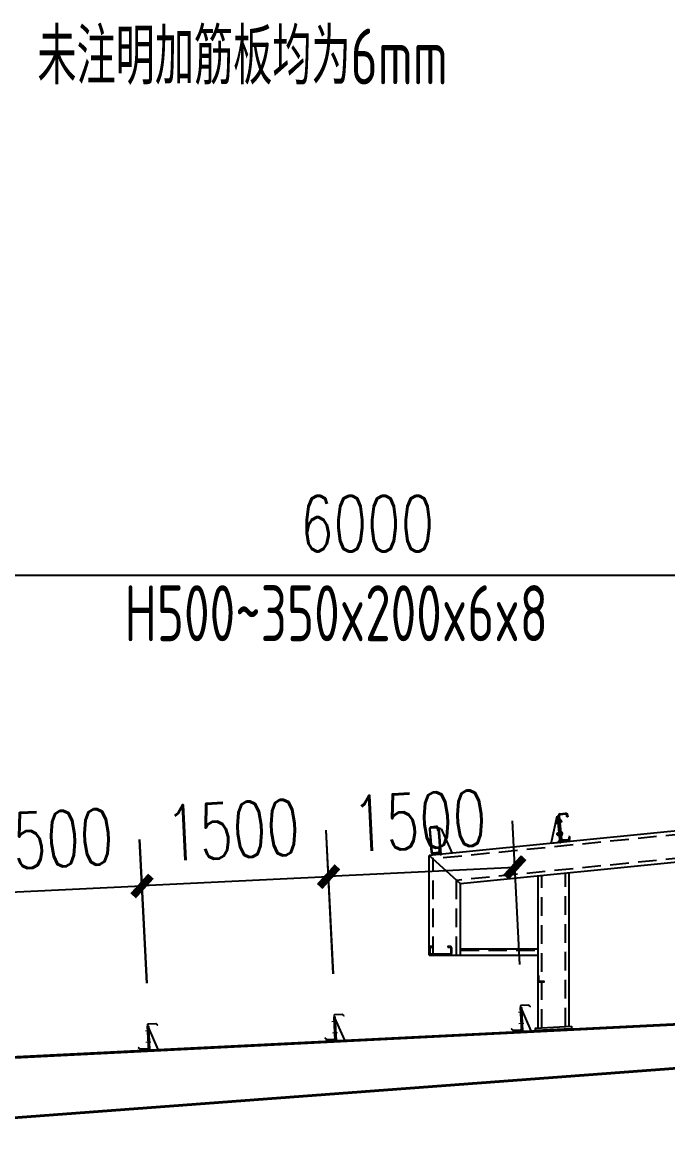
# Model space of a CAD drawing. Extents: x -33967 to 1773478, y -1022458 to -784650.
# Drawn here: x 1691651 to 1696841, y -977684 to -968666 of the extents above; entities that cross this region are included whole.
import ezdxf

# ---------------------------------------------------------------- set-up
doc = ezdxf.new("R2010")
doc.units = 0
doc.header["$LTSCALE"] = 1000
doc.header["$MEASUREMENT"] = 0
doc.linetypes.add('DASHED', pattern=[0.75, 0.5, -0.25])
for name, color, linetype in [('AXIS', 3, 'Continuous'), ('BOLT', 251, 'Continuous'), ('G L', 150, 'Continuous'), ('Prof', 2, 'Continuous'), ('PZ', 202, 'Continuous'), ('SPACE', 7, 'Continuous'), ('TEXT', 7, 'Continuous'), ('型钢', 6, 'Continuous'), ('檩托板', 7, 'Continuous')]:
    doc.layers.add(name, color=color, linetype=linetype)
doc.layers.add('檩条', color=30, linetype='Continuous', lineweight=5)
doc.styles.add('_TCH_DIM_T3', font='SIMPLEX', dxfattribs={"width": 0.705882, "bigfont": 'GBCBIG'})
doc.styles.add('TSSD_Norm', font='tssdeng.shx', dxfattribs={"bigfont": 'hztxt.shx'})
doc.dimstyles.new('TCH_150_1', dxfattribs={"dimtxt": 446.25, "dimasz": 150, "dimexe": 375, "dimexo": 450, "dimgap": 189.375, "dimtad": 1, "dimdec": 0, "dimzin": 0, "dimdsep": 46, "dimtxsty": '_TCH_DIM_T3', "dimblk": 'ARCHTICK', "dimcen": 0.09, "dimclrd": 256, "dimclre": 256, "dimclrt": 7, "dimazin": 2, "dimtfac": 1, "dimtdec": 0, "dimtix": 1, "dimtmove": 2, "dimatfit": 3, "dimfxl": 1, "dimtolj": 1, "dimtzin": 0, "dimarcsym": 0})

# ---------------------------------------------------------------- blocks, each defined once
blk = doc.blocks.new('LT')
at = {"layer": '檩托板', "elevation": 0.3}
for points in [[(1356481.7, 98209.6), (1356487.7, 98210), (1356497.9, 98018.2), (1356491.9, 98017.9)], [(1356488.2, 98200), (1356497.9, 98018.2), (1356567.8, 98021.9)]]:
    blk.add_lwpolyline(points, close=True, dxfattribs=at)
at = {"layer": '檩条', "color": 1, "linetype": 'Continuous'}
for p, q in [((1356503.9, 98171, -1.7), (1356464.1, 98168.9, -1.7)), ((1356508.8, 98079.6, -1.7), (1356468.9, 98077.5, -1.7))]:
    blk.add_line(p, q, dxfattribs=at)
at = {"layer": '檩条', "elevation": -1.7}
blk.add_lwpolyline([(1356481.4, 98214.6, -0.414214), (1356490.9, 98225.1), (1356546.6, 98228.1), (1356560.7, 98215.4), (1356562.7, 98217.6), (1356547.7, 98231.2), (1356487.7, 98228, 0.414214), (1356478.3, 98217.5), (1356487.7, 98040.7, -0.414214), (1356478.2, 98030.2), (1356422.6, 98027.2), (1356408.4, 98040), (1356406.4, 98037.7), (1356421.5, 98024.2), (1356481.4, 98027.4, 0.414214), (1356490.9, 98037.9), (1356481.4, 98214.6)], format="xyb", dxfattribs=at)
at = {"layer": '檩条', "color": 1, "linetype": 'Continuous'}
for points in [[(1356481.5, 98157.6, -1.7), (1356480.2, 98182, -1.7), (1356490.5, 98158, -1.7), (1356489.2, 98182.5, -1.7)], [(1356485, 98090.6, -1.7), (1356486.3, 98066.2, -1.7), (1356494, 98091.1, -1.7), (1356495.3, 98066.7, -1.7)]]:
    blk.add_solid(points, dxfattribs=at)
blk = doc.blocks.new('_ArchTick')
at = {"color": 0, "linetype": 'ByBlock', "const_width": 0.4}
blk.add_lwpolyline([(-0.5, -0.5), (0.5, 0.5)], dxfattribs=at)
blk = doc.blocks.new('*D472')
at = {"layer": 'AXIS', "lineweight": -2, "transparency": 16777216}
for p, q in [((1695651.4, -976243.1), (1695593.7, -975087.4)), ((1694153.3, -976318), (1694095.5, -975162.3)), ((1695612.4, -975461.9), (1694114.3, -975536.8))]:
    blk.add_line(p, q, dxfattribs=at)
at = {"layer": 'Defpoints', "color": 0, "transparency": 16777216}
for p in [(1694114.3, -975536.8), (1695673.9, -976692.6, 0), (1694175.8, -976767.5, 0)]:
    blk.add_point(p, dxfattribs=at)
at = {"layer": 'AXIS', "lineweight": -2, "transparency": 16777216, "xscale": 150, "yscale": 150, "zscale": 150}
for p, rotation in [((1695612.4, -975461.9), 2.862405231127259), ((1694114.3, -975536.8), 182.8624052311272)]:
    blk.add_blockref('_ArchTick', p, dxfattribs=dict(at, rotation=rotation))
at = {"layer": 'AXIS', "color": 7, "transparency": 16777216, "insert": (1694842.7, -975087.4), "char_height": 446.25, "attachment_point": 5, "rotation": 2.86241, "style": '_TCH_DIM_T3'}
blk.add_mtext('\\A1;1500', dxfattribs=at)
blk = doc.blocks.new('*D473')
at = {"layer": 'AXIS', "lineweight": -2, "transparency": 16777216}
for p, q in [((1694151.4, -976318.1), (1694093.7, -975162.4)), ((1692653.3, -976393), (1692595.5, -975237.3)), ((1694112.4, -975536.9), (1692614.3, -975611.8))]:
    blk.add_line(p, q, dxfattribs=at)
at = {"layer": 'Defpoints', "color": 0, "transparency": 16777216}
for p in [(1692614.3, -975611.8), (1694173.9, -976767.6, 0), (1692675.8, -976842.5, 0)]:
    blk.add_point(p, dxfattribs=at)
at = {"layer": 'AXIS', "lineweight": -2, "transparency": 16777216, "xscale": 150, "yscale": 150, "zscale": 150}
for p, rotation in [((1694112.4, -975536.9), 2.862405231127259), ((1692614.3, -975611.8), 182.8624052311272)]:
    blk.add_blockref('_ArchTick', p, dxfattribs=dict(at, rotation=rotation))
at = {"layer": 'AXIS', "color": 7, "transparency": 16777216, "insert": (1693342.7, -975162.4), "char_height": 446.25, "attachment_point": 5, "rotation": 2.86241, "style": '_TCH_DIM_T3'}
blk.add_mtext('\\A1;1500', dxfattribs=at)
blk = doc.blocks.new('*D474')
at = {"layer": 'AXIS', "lineweight": -2, "transparency": 16777216}
for p, q in [((1692651.4, -976393.1), (1692593.7, -975237.4)), ((1691153.3, -976468), (1691095.5, -975312.3)), ((1692612.4, -975611.9), (1691114.3, -975686.8))]:
    blk.add_line(p, q, dxfattribs=at)
at = {"layer": 'Defpoints', "color": 0, "transparency": 16777216}
for p in [(1691114.3, -975686.8), (1692673.9, -976842.6, 0), (1691175.8, -976917.5, 0)]:
    blk.add_point(p, dxfattribs=at)
at = {"layer": 'AXIS', "lineweight": -2, "transparency": 16777216, "xscale": 150, "yscale": 150, "zscale": 150}
for p, rotation in [((1692612.4, -975611.9), 2.862405231127259), ((1691114.3, -975686.8), 182.8624052311272)]:
    blk.add_blockref('_ArchTick', p, dxfattribs=dict(at, rotation=rotation))
at = {"layer": 'AXIS', "color": 7, "transparency": 16777216, "insert": (1691842.7, -975237.4), "char_height": 446.25, "attachment_point": 5, "rotation": 2.86241, "style": '_TCH_DIM_T3'}
blk.add_mtext('\\A1;1500', dxfattribs=at)
blk = doc.blocks.new('*D2005')
at = {"layer": 'AXIS', "lineweight": -2, "transparency": 16777216}
for p, q in [((1691423.9, -975399.2), (1691423.9, -972735.5)), ((1697423.9, -976169.9), (1697423.9, -972735.5)), ((1691423.9, -973110.5), (1697423.9, -973110.5))]:
    blk.add_line(p, q, dxfattribs=at)
at = {"layer": 'Defpoints', "color": 0, "transparency": 16777216}
for p in [(1697423.9, -973110.5), (1691423.9, -975849.2), (1697423.9, -976619.9, 2.6)]:
    blk.add_point(p, dxfattribs=at)
at = {"layer": 'AXIS', "lineweight": -2, "transparency": 16777216, "xscale": 150, "yscale": 150, "zscale": 150, "rotation": 180}
blk.add_blockref('_ArchTick', (1691423.9, -973110.5), dxfattribs=at)
at = {"layer": 'AXIS', "lineweight": -2, "transparency": 16777216, "xscale": 150, "yscale": 150, "zscale": 150}
blk.add_blockref('_ArchTick', (1697423.9, -973110.5), dxfattribs=at)
at = {"layer": 'AXIS', "color": 7, "transparency": 16777216, "insert": (1694423.9, -972698), "char_height": 446.25, "attachment_point": 5, "style": '_TCH_DIM_T3'}
blk.add_mtext('\\A1;6000', dxfattribs=at)

msp = doc.modelspace()

# ---------------------------------------------------------------- linework, layer by layer
at = {"layer": 'BOLT'}
for p, q in [((1695941.9, -975089.8), (1695960, -975088)), ((1695941.9, -975089.8), (1695943, -975100.8)), ((1695942, -975090.1), (1695941.9, -975089.8)), ((1695943, -975100.8), (1695961.1, -975099)), ((1695953, -975083.8), (1695945.6, -975084.5)), ((1695945.6, -975084.5), (1695947.7, -975105.2)), ((1695946.1, -975089.7), (1695953.5, -975089)), ((1695947.2, -975100.1), (1695954.6, -975099.3)), ((1695947.7, -975105.2), (1695955.1, -975104.5)), ((1695953, -975083.7), (1695955.5, -975083.5)), ((1695955.1, -975104.6), (1695953, -975083.7)), ((1695955.1, -975104.6), (1695957.6, -975104.3)), ((1695955.5, -975083.5), (1695957.6, -975104.3)), ((1695955.9, -975087.9), (1695959.9, -975087.5)), ((1695955.9, -975087.9), (1695956, -975088.2)), ((1695955.9, -975088.1), (1695955.9, -975087.9)), ((1695957.1, -975099.9), (1695961.1, -975099.5)), ((1695957.6, -975104.3), (1695957.5, -975104.1)), ((1695959.9, -975087.5), (1695974.9, -975086)), ((1695961.1, -975099.5), (1695959.9, -975087.5)), ((1695960, -975088), (1695974.9, -975086.5)), ((1695961.1, -975099), (1695976, -975097.5)), ((1695961.1, -975099.5), (1695976.1, -975098)), ((1695961.1, -975099.5), (1695961.1, -975099.2)), ((1695961.1, -975099.3), (1695961.1, -975099.5)), ((1695974.4, -975081.6), (1695972, -975081.8)), ((1695972, -975081.8), (1695974, -975102.7)), ((1695972.4, -975086.5), (1695972.4, -975086.3)), ((1695972.4, -975086.3), (1695972.4, -975086.6)), ((1695974, -975102.7), (1695974, -975102.4)), ((1695976.5, -975102.5), (1695974, -975102.7)), ((1695974.4, -975081.7), (1695981.8, -975080.9)), ((1695976.5, -975102.5), (1695974.4, -975081.6)), ((1695985.5, -975085.8), (1695975, -975086.8)), ((1695986.5, -975096.1), (1695976, -975097.2)), ((1695983.9, -975101.6), (1695976.5, -975102.3)), ((1695981.8, -975080.9), (1695983.9, -975101.6)), ((1695985.5, -975085.8), (1695985.5, -975085.8)), ((1695985.5, -975085.8), (1695986.5, -975096.1)), ((1695951.9, -975189.3), (1695969.9, -975187.5)), ((1695953, -975200.3), (1695951.9, -975189.3)), ((1695953, -975200.3), (1695971, -975198.5)), ((1695955.6, -975184), (1695963, -975183.3)), ((1695957.6, -975204.7), (1695955.6, -975184)), ((1695956.1, -975189.2), (1695963.5, -975188.5)), ((1695957.1, -975199.6), (1695964.5, -975198.8)), ((1695962.9, -975183.2), (1695965.4, -975183)), ((1695962.9, -975183.2), (1695965, -975204.1)), ((1695967.5, -975203.9), (1695965.4, -975183)), ((1695965.4, -975183), (1695965.5, -975183.2)), ((1695965.9, -975187.4), (1695969.9, -975187)), ((1695967.1, -975199.4), (1695967, -975199.1)), ((1695967.1, -975199.4), (1695971.1, -975199)), ((1695967.1, -975199.2), (1695967.1, -975199.4)), ((1695969.9, -975187), (1695984.8, -975185.5)), ((1695969.9, -975187.5), (1695984.9, -975186)), ((1695969.9, -975187.2), (1695969.9, -975187)), ((1695969.9, -975187), (1695969.9, -975187.3)), ((1695969.9, -975187), (1695971.1, -975199)), ((1695971, -975198.5), (1695986, -975197)), ((1695971.1, -975199), (1695986, -975197.5)), ((1695984.4, -975181.1), (1695981.9, -975181.3)), ((1695981.9, -975181.3), (1695981.9, -975181.6)), ((1695984, -975202.2), (1695981.9, -975181.3)), ((1695983.5, -975197.7), (1695983.5, -975197.4)), ((1695983.5, -975197.6), (1695983.5, -975197.7)), ((1695991.8, -975180.4), (1695984.4, -975181.2)), ((1695984.4, -975181.1), (1695986.5, -975202)), ((1695995.4, -975185.3), (1695984.9, -975186.3)), ((1695996.4, -975195.6), (1695986, -975196.7)), ((1695993.8, -975201.1), (1695991.8, -975180.4)), ((1695996.4, -975195.6), (1695995.4, -975185.3)), ((1695996.4, -975195.6), (1695996.4, -975195.6)), ((1695953, -975200), (1695953, -975200.3)), ((1695965, -975204), (1695957.6, -975204.7)), ((1695965, -975204.1), (1695967.5, -975203.9)), ((1695986.5, -975202), (1695984, -975202.2)), ((1695986.5, -975201.8), (1695993.8, -975201.1))]:
    msp.add_line(p, q, dxfattribs=at)
for centre, start, end in [((1695951.6, -975088.4), 133.226, 190.53851), ((1695952.8, -975100.3), 180.88268, 238.19519), ((1695976.7, -975085.9), 0.88268, 58.19519), ((1695977.9, -975097.8), 313.226, 10.53851), ((1695961.5, -975187.9), 133.226, 190.53851), ((1695986.7, -975185.4), 0.88268, 58.19519), ((1695987.9, -975197.3), 313.226, 10.53851), ((1695962.7, -975199.8), 180.88268, 238.19519)]:
    msp.add_arc(centre, 5.58, start, end, dxfattribs=at)
at = {"layer": 'G L'}
for points in [[(1679173.9, -976690), (1688423.9, -977152.5), (1697423.9, -976702.5)], [(1688423.9, -977142.5), (1697423.9, -976692.5)], [(1688849, -977673.7), (1697423.9, -977032.9)], [(1688849, -977683.7), (1697423.9, -977042.9)]]:
    msp.add_lwpolyline(points, dxfattribs=at)
at = {"layer": 'Prof'}
for p, q in [((1695980.5, -975237.2), (1695961.6, -975048.2)), ((1695968.5, -975047.5), (1695987.4, -975236.5)), ((1695975, -975031.8), (1696019.8, -975027.3)), ((1696020.5, -975034.2), (1695975.7, -975038.7)), ((1696030.7, -975056.3), (1696029.2, -975041.4)), ((1696037.7, -975055.6), (1696030.7, -975056.3)), ((1696036.2, -975040.7), (1696037.7, -975055.6)), ((1696041, -975239.2), (1695996.2, -975243.7)), ((1695996.9, -975250.7), (1696041.7, -975246.2)), ((1696053.6, -975214.8), (1696046.6, -975215.5)), ((1696046.6, -975215.5), (1696048.1, -975230.5)), ((1696055.1, -975229.8), (1696053.6, -975214.8))]:
    msp.add_line(p, q, dxfattribs=at)
for points in [[(1695000.7, -975319.5), (1695002.2, -975334.4, -0.414214), (1694995, -975343.2), (1694955.2, -975347.2, -0.414214), (1694946.4, -975340), (1694931.5, -975153.5, -0.414214), (1694938.7, -975144.8), (1694978.5, -975140.8, -0.414214), (1694987.2, -975147.9), (1694988.7, -975162.9), (1694995.7, -975162.2), (1694994.2, -975147.2, 0.414214), (1694977.8, -975133.8), (1694938, -975137.8, 0.414214), (1694924.6, -975154.2), (1694939.5, -975340.7, 0.414214), (1694955.9, -975354.1), (1694995.7, -975350.1, 0.414214), (1695009.1, -975333.7), (1695007.6, -975318.8)], [(1695073.9, -976104.5), (1695088.9, -976104.5, -0.414214), (1695096.9, -976112.5), (1695096.9, -976152.5, -0.414214), (1695088.9, -976160.5), (1694938.9, -976160.5, -0.414214), (1694930.9, -976152.5), (1694930.9, -976112.5, -0.414214), (1694938.9, -976104.5), (1694953.9, -976104.5), (1694953.9, -976097.5), (1694938.9, -976097.5, 0.414214), (1694923.9, -976112.5), (1694923.9, -976152.5, 0.414214), (1694938.9, -976167.5), (1695088.9, -976167.5, 0.414214), (1695103.9, -976152.5), (1695103.9, -976112.5, 0.414214), (1695088.9, -976097.5), (1695073.9, -976097.5)]]:
    msp.add_lwpolyline(points, format="xyb", close=True, dxfattribs=at)
for centre, radius, start, end in [((1695976.5, -975046.7), 15, 95.71059, 185.71059), ((1695976.5, -975046.7), 8, 95.71059, 185.71059), ((1696021.3, -975042.2), 15, 5.71059, 95.71059), ((1696021.3, -975042.2), 8, 5.71059, 95.71059), ((1695995.4, -975235.7), 15, 185.71059, 275.71059), ((1695995.4, -975235.7), 8, 185.71059, 275.71059), ((1696040.2, -975231.3), 8, 275.71059, 5.71059), ((1696040.2, -975231.3), 15, 275.71059, 5.71059)]:
    msp.add_arc(centre, radius, start, end, dxfattribs=at)
at = {"layer": 'PZ'}
for p, q in [((1695903.7, -975269.5), (1695952.3, -975051.2)), ((1695952.3, -975051.2), (1695961.8, -975050.3)), ((1695952.3, -975051.2), (1695973.4, -975262.5)), ((1695982.9, -975261.6), (1695961.8, -975050.3)), ((1695019.8, -975151.5), (1695002.8, -975153.2)), ((1695019.8, -975151.5), (1695106.8, -975349.2)), ((1695954.2, -975264.5), (1695903.7, -975269.5)), ((1695954.2, -975264.5), (1695971.4, -975242.8)), ((1695973.4, -975262.5), (1695982.9, -975261.6))]:
    msp.add_line(p, q, dxfattribs=at)
for points in [[(1694994.2, -975147.2), (1695011.6, -975358.7), (1695019.5, -975357.9), (1695002.1, -975146.4)], [(1696067.1, -976740.3), (1696068.7, -976760.2), (1695779.2, -976774.7), (1695777.6, -976754.8)]]:
    msp.add_lwpolyline(points, close=True, dxfattribs=at)
at = {"layer": '型钢'}
for p, q in [((1697423.9, -975117.5), (1694923.9, -975367.5)), ((1695173.9, -975593.7), (1694923.9, -975367.5)), ((1694923.9, -976167.5), (1694923.9, -975367.5)), ((1697423.9, -975368.7), (1695173.9, -975593.7)), ((1695798.9, -976753.7), (1695798.9, -975531.2)), ((1696048.9, -976741.2), (1696048.9, -975506.2)), ((1695173.9, -976167.5), (1695173.9, -975593.7)), ((1694923.9, -976167.5), (1695173.9, -976167.5)), ((1695173.9, -976117.5), (1695798.9, -976117.5)), ((1695173.9, -976167.5), (1695798.9, -976167.5))]:
    msp.add_line(p, q, dxfattribs=at)
at = {"layer": '型钢', "linetype": 'DASHED', "ltscale": 0.3}
for p, q in [((1697423.9, -975147.6), (1694953.9, -975394.6)), ((1697423.9, -975338.6), (1695143.9, -975566.6)), ((1694953.9, -976167.5), (1694953.9, -975394.6)), ((1695828.9, -976752.2), (1695828.9, -975531.2)), ((1696018.9, -976742.7), (1696018.9, -975506.2)), ((1695143.9, -976167.5), (1695143.9, -975566.6)), ((1695173.9, -976127.5), (1695798.9, -976127.5))]:
    msp.add_line(p, q, dxfattribs=at)
at = {"layer": '型钢'}
msp.add_lwpolyline([(1695798.9, -976383.9), (1695848.9, -976383.9), (1695848.9, -976380.6, 0.414214), (1695847.3, -976378.9), (1695809.4, -976378.9, -0.414214), (1695803.9, -976373.4), (1695803.9, -976335.6, 0.414214), (1695802.3, -976333.9), (1695798.9, -976333.9)], format="xyb", close=True, dxfattribs=at)

# ---------------------------------------------------------------- block references
at = {"layer": 'SPACE', "rotation": 359.81312795748}
for p in [(337363.5, -1070448.4, -0.3), (338863.5, -1070373.4, -0.3), (335863.5, -1070523.4, -0.3)]:
    msp.add_blockref('LT', p, dxfattribs=at)

# ---------------------------------------------------------------- texts
at = {"layer": 'TEXT', "style": 'TSSD_Norm', "width": 0.7}
for s, p in [('未注明加筋板均为6mm', (1691771.3, -969164.7)), ('H500~350x200x6x8', (1692472.2, -973643, -2.6))]:
    msp.add_text(s, height=450, dxfattribs=at).set_placement(p)

# ---------------------------------------------------------------- dimensions: what is measured, and where the dimension line sits
at = {"layer": 'AXIS'}
dim = msp.add_linear_dim(base=(1697423.9, -973110.5, -2.6), p1=(1691423.9, -975849.2, -2.6), p2=(1697423.9, -976619.9), dimstyle='TCH_150_1', dxfattribs=at)
dim.commit()
dim.dimension.update_dxf_attribs({"geometry": '*D2005', "text_midpoint": (1694423.9, -972698, -2.6)})
for base, p1, p2, picture, middle in [((1692614.3, -975611.8, 0), (1694173.9, -976767.6), (1692675.8, -976842.5), '*D473', (1693342.7, -975162.4, 0)), ((1694114.3, -975536.8, 0), (1695673.9, -976692.6), (1694175.8, -976767.5), '*D472', (1694842.7, -975087.4, 0)), ((1691114.3, -975686.8, 0), (1692673.9, -976842.6), (1691175.8, -976917.5), '*D474', (1691842.7, -975237.4, 0))]:
    dim = msp.add_linear_dim(base=base, p1=p1, p2=p2, angle=2.86241, dimstyle='TCH_150_1', dxfattribs=at)
    dim.commit()
    dim.dimension.update_dxf_attribs({"geometry": picture, "text_midpoint": middle})

doc.saveas('drawing.dxf')
